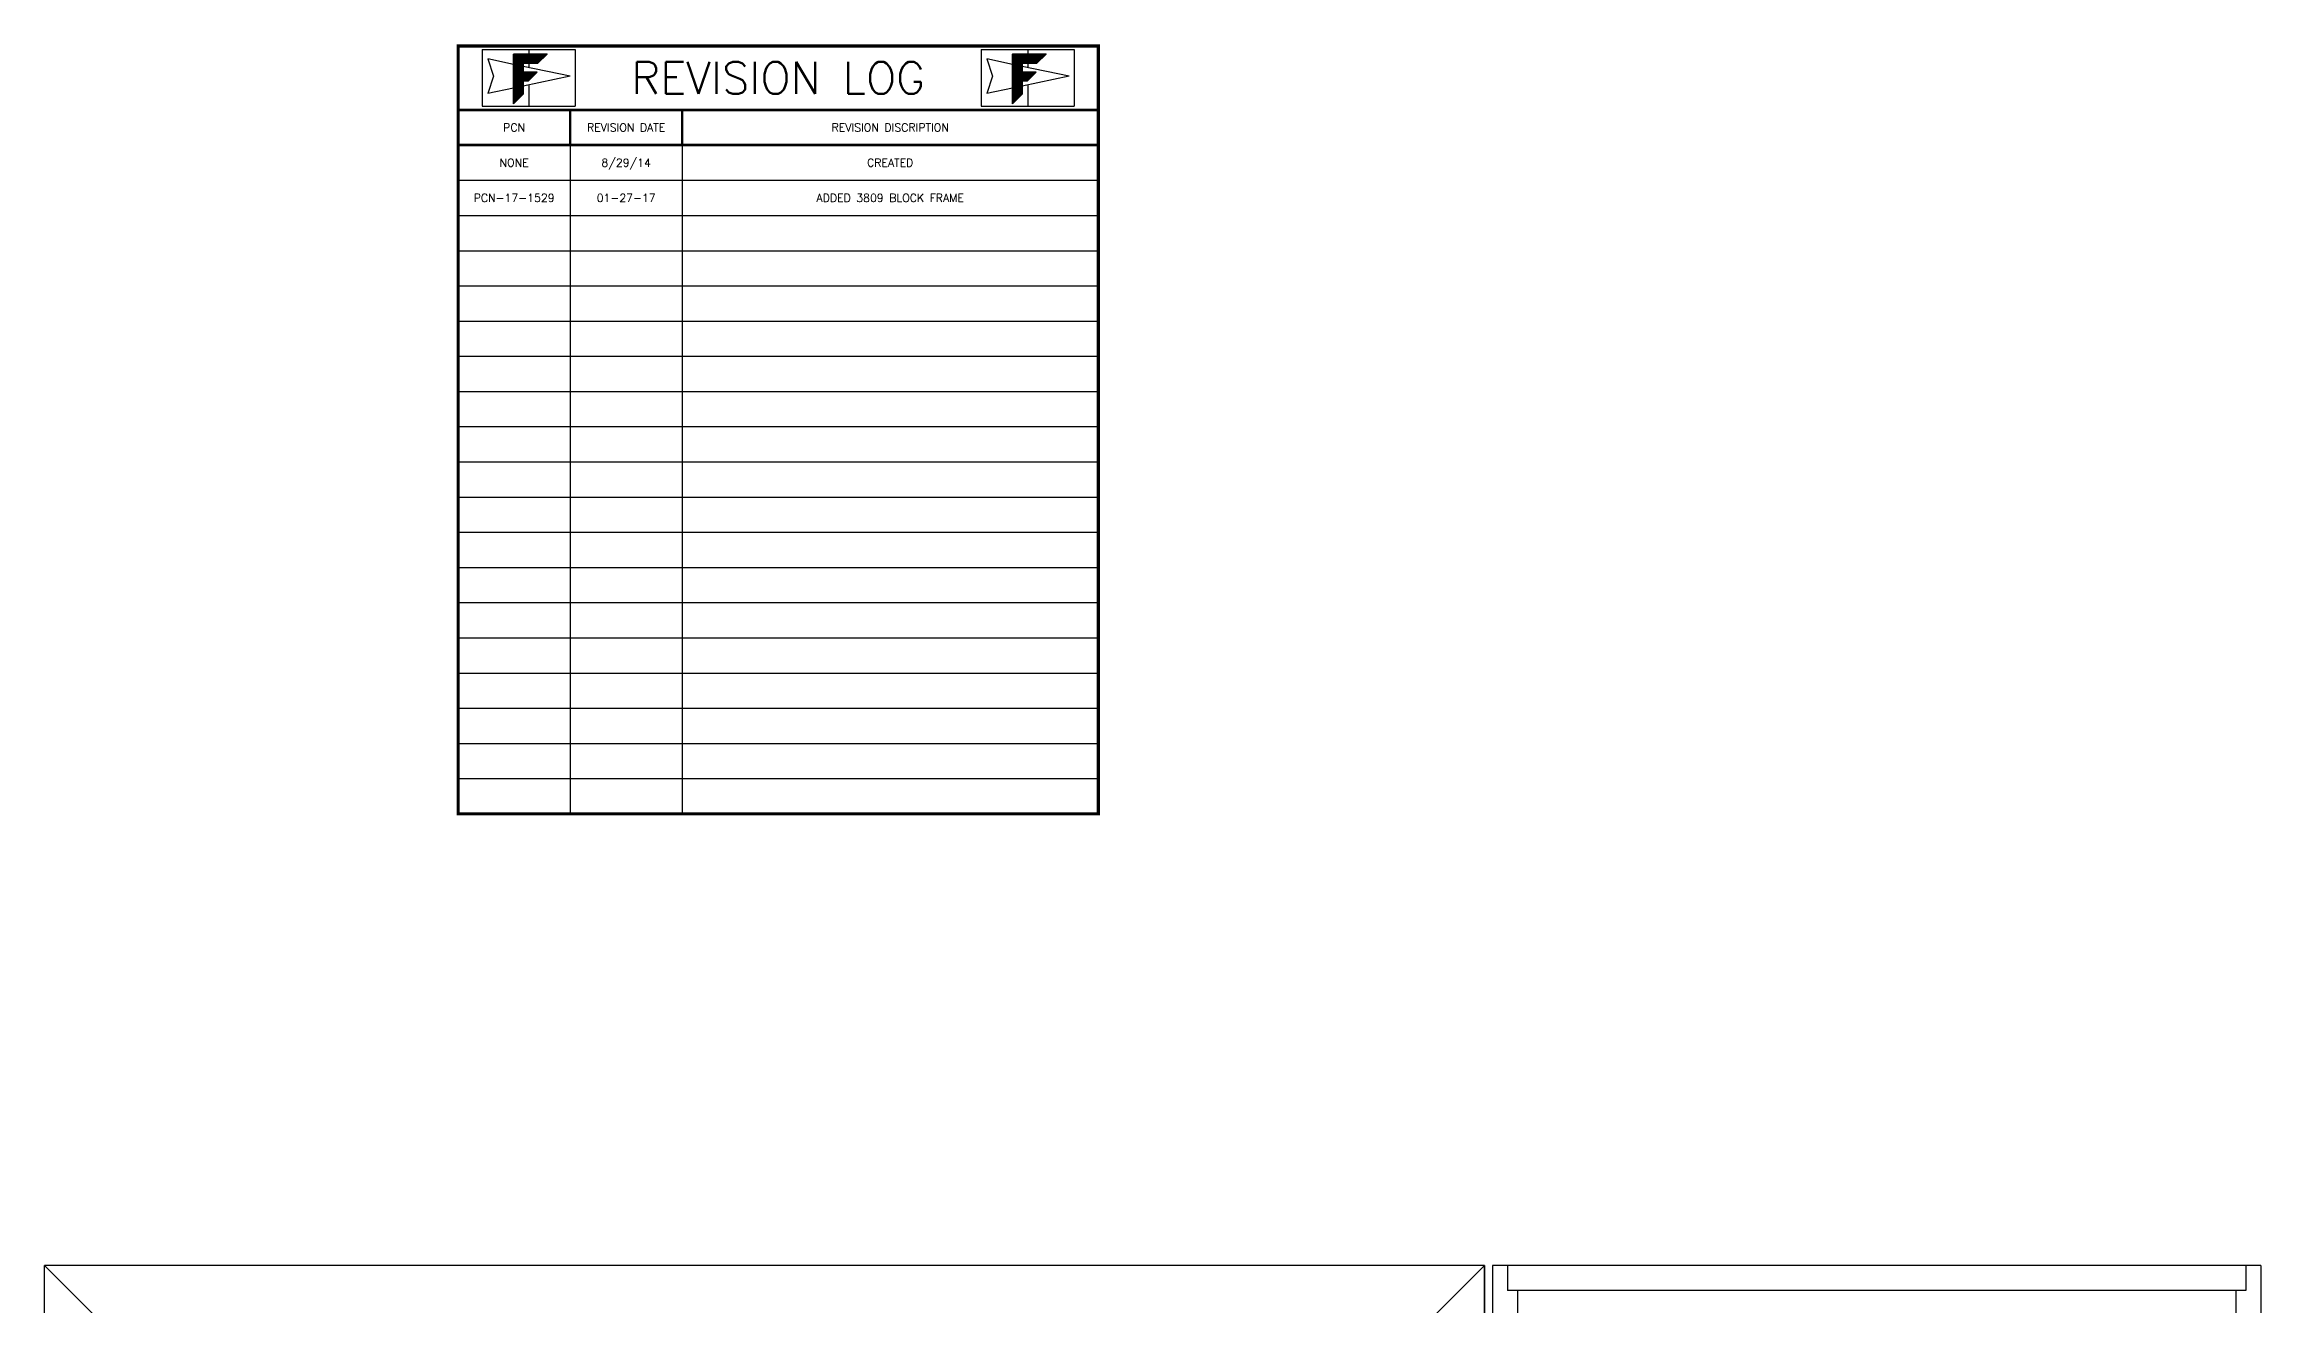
# Model space of a CAD drawing. Extents: x -73 to 76, y -94 to 26.
# Drawn here: x 6.3 to 75.6, y -13.9 to 25.5 of the extents above; entities that cross this region are included whole.
import ezdxf
from ezdxf.enums import TextEntityAlignment as Align

# ---------------------------------------------------------------- set-up
doc = ezdxf.new("R2010")
doc.units = 0
doc.header["$MEASUREMENT"] = 0
doc.layers.get('0').update_dxf_attribs({"linetype": 'CONTINUOUS'})
doc.layers.add('ELEV_FRAME', color=1, linetype='CONTINUOUS')
doc.layers.add('REVISION LOG', color=7, linetype='CONTINUOUS')
doc.styles.get("Standard").update_dxf_attribs({"font": 'simplex.shx'})

# ---------------------------------------------------------------- blocks, each defined once
blk = doc.blocks.new('*X12')
at = {"color": 0}
for p, q in [((7.233, 10.235), (7.463, 10.465)), ((7.233, 10.245), (7.452, 10.465)), ((7.233, 10.256), (7.442, 10.465)), ((7.233, 10.266), (7.431, 10.465)), ((7.233, 10.277), (7.42, 10.465)), ((7.233, 10.288), (7.41, 10.465)), ((7.233, 10.298), (7.399, 10.465)), ((7.233, 10.309), (7.389, 10.465)), ((7.233, 10.319), (7.378, 10.465)), ((7.233, 10.33), (7.367, 10.465)), ((7.233, 10.341), (7.357, 10.465)), ((7.233, 10.351), (7.346, 10.465)), ((7.233, 10.362), (7.336, 10.465)), ((7.233, 10.372), (7.325, 10.465)), ((7.233, 10.383), (7.314, 10.465)), ((7.233, 10.394), (7.304, 10.465)), ((7.233, 10.404), (7.293, 10.465)), ((7.233, 10.415), (7.283, 10.465)), ((7.233, 10.426), (7.272, 10.465)), ((7.233, 10.436), (7.261, 10.465)), ((7.233, 10.447), (7.251, 10.465)), ((7.233, 10.457), (7.24, 10.465)), ((7.355, 10.337), (7.233, 10.459)), ((7.355, 10.326), (7.233, 10.448)), ((7.355, 10.316), (7.233, 10.438)), ((7.355, 10.305), (7.233, 10.427)), ((7.355, 10.295), (7.233, 10.416)), ((7.355, 10.284), (7.233, 10.406)), ((7.355, 10.273), (7.233, 10.395)), ((7.355, 10.263), (7.233, 10.385)), ((7.355, 10.252), (7.233, 10.374)), ((7.355, 10.241), (7.233, 10.363)), ((7.44, 10.145), (7.233, 10.353)), ((7.233, 10.224), (7.355, 10.346)), ((7.435, 10.14), (7.233, 10.342)), ((7.233, 10.213), (7.355, 10.335)), ((7.43, 10.135), (7.233, 10.332)), ((7.233, 10.203), (7.355, 10.325)), ((7.424, 10.129), (7.233, 10.321)), ((7.233, 10.192), (7.355, 10.314)), ((7.416, 10.127), (7.233, 10.31)), ((7.233, 10.182), (7.355, 10.304)), ((7.405, 10.127), (7.233, 10.3)), ((7.233, 10.171), (7.355, 10.293)), ((7.395, 10.127), (7.233, 10.289)), ((7.233, 10.16), (7.355, 10.282)), ((7.384, 10.127), (7.233, 10.279)), ((7.233, 10.15), (7.355, 10.272)), ((7.373, 10.127), (7.233, 10.268)), ((7.233, 10.139), (7.355, 10.261)), ((7.363, 10.127), (7.233, 10.257)), ((7.233, 10.129), (7.355, 10.25)), ((7.355, 10.348), (7.238, 10.465)), ((7.365, 10.348), (7.249, 10.465)), ((7.375, 10.348), (7.259, 10.465)), ((7.386, 10.348), (7.27, 10.465)), ((7.396, 10.348), (7.28, 10.465)), ((7.407, 10.348), (7.291, 10.465)), ((7.418, 10.348), (7.302, 10.465)), ((7.428, 10.348), (7.312, 10.465)), ((7.439, 10.348), (7.323, 10.465)), ((7.449, 10.348), (7.333, 10.465)), ((7.46, 10.348), (7.344, 10.465)), ((7.471, 10.348), (7.355, 10.465)), ((7.357, 10.348), (7.473, 10.465)), ((7.481, 10.348), (7.365, 10.465)), ((7.368, 10.348), (7.484, 10.465)), ((7.492, 10.348), (7.376, 10.465)), ((7.379, 10.348), (7.495, 10.465)), ((7.503, 10.348), (7.386, 10.465)), ((7.389, 10.348), (7.505, 10.465)), ((7.513, 10.348), (7.397, 10.465)), ((7.4, 10.348), (7.516, 10.465)), ((7.524, 10.348), (7.408, 10.465)), ((7.41, 10.348), (7.526, 10.465)), ((7.534, 10.348), (7.418, 10.465)), ((7.421, 10.348), (7.537, 10.465)), ((7.542, 10.351), (7.429, 10.465)), ((7.432, 10.348), (7.548, 10.465)), ((7.548, 10.356), (7.439, 10.465)), ((7.442, 10.348), (7.558, 10.465)), ((7.553, 10.362), (7.45, 10.465)), ((7.453, 10.348), (7.569, 10.465)), ((7.558, 10.367), (7.461, 10.465)), ((7.463, 10.348), (7.58, 10.465)), ((7.563, 10.372), (7.471, 10.465)), ((7.474, 10.348), (7.59, 10.465)), ((7.569, 10.378), (7.482, 10.465)), ((7.485, 10.348), (7.601, 10.465)), ((7.574, 10.383), (7.492, 10.465)), ((7.495, 10.348), (7.611, 10.465)), ((7.579, 10.388), (7.503, 10.465)), ((7.506, 10.348), (7.622, 10.465)), ((7.585, 10.394), (7.514, 10.465)), ((7.516, 10.348), (7.633, 10.465)), ((7.59, 10.399), (7.524, 10.465)), ((7.527, 10.348), (7.643, 10.465)), ((7.595, 10.404), (7.535, 10.465)), ((7.538, 10.348), (7.654, 10.465)), ((7.601, 10.409), (7.546, 10.465)), ((7.606, 10.415), (7.556, 10.465)), ((7.611, 10.42), (7.567, 10.465)), ((7.616, 10.425), (7.577, 10.465)), ((7.622, 10.431), (7.588, 10.465)), ((7.627, 10.436), (7.599, 10.465)), ((7.632, 10.441), (7.609, 10.465)), ((7.638, 10.447), (7.62, 10.465)), ((7.643, 10.452), (7.63, 10.465)), ((7.648, 10.457), (7.641, 10.465)), ((7.654, 10.462), (7.652, 10.465)), ((7.355, 10.125), (7.233, 10.247)), ((7.233, 10.118), (7.355, 10.24)), ((7.233, 10.012), (7.457, 10.236)), ((7.233, 10.022), (7.446, 10.236)), ((7.233, 10.033), (7.436, 10.236)), ((7.233, 10.044), (7.425, 10.236)), ((7.233, 10.054), (7.415, 10.236)), ((7.233, 10.065), (7.404, 10.236)), ((7.233, 10.076), (7.393, 10.236)), ((7.233, 10.086), (7.383, 10.236)), ((7.233, 10.097), (7.372, 10.236)), ((7.233, 10.107), (7.362, 10.236)), ((7.355, 10.114), (7.233, 10.236)), ((7.355, 10.104), (7.233, 10.226)), ((7.355, 10.093), (7.233, 10.215)), ((7.355, 10.082), (7.233, 10.204)), ((7.355, 10.072), (7.233, 10.194)), ((7.355, 10.061), (7.233, 10.183)), ((7.355, 10.051), (7.233, 10.172)), ((7.355, 10.04), (7.233, 10.162)), ((7.355, 10.029), (7.233, 10.151)), ((7.355, 10.019), (7.233, 10.141)), ((7.355, 10.008), (7.233, 10.13)), ((7.233, 10.001), (7.355, 10.123)), ((7.355, 9.998), (7.233, 10.119)), ((7.233, 9.991), (7.355, 10.113)), ((7.355, 9.987), (7.233, 10.109)), ((7.233, 9.98), (7.355, 10.102)), ((7.355, 9.976), (7.233, 10.098)), ((7.233, 9.969), (7.355, 10.091)), ((7.355, 9.966), (7.233, 10.088)), ((7.233, 9.959), (7.355, 10.081)), ((7.35, 9.96), (7.233, 10.077)), ((7.233, 9.948), (7.355, 10.07)), ((7.345, 9.955), (7.233, 10.066)), ((7.233, 9.938), (7.355, 10.06)), ((7.339, 9.949), (7.233, 10.056)), ((7.233, 9.927), (7.355, 10.049)), ((7.334, 9.944), (7.233, 10.045)), ((7.233, 9.916), (7.355, 10.038)), ((7.329, 9.939), (7.233, 10.035)), ((7.233, 9.906), (7.355, 10.028)), ((7.324, 9.933), (7.233, 10.024)), ((7.233, 9.895), (7.355, 10.017)), ((7.318, 9.928), (7.233, 10.013)), ((7.233, 9.885), (7.355, 10.007)), ((7.313, 9.923), (7.233, 10.003)), ((7.233, 9.874), (7.355, 9.996)), ((7.308, 9.917), (7.233, 9.992)), ((7.233, 9.863), (7.355, 9.985)), ((7.302, 9.912), (7.233, 9.982)), ((7.233, 9.853), (7.355, 9.975)), ((7.359, 10.127), (7.468, 10.236)), ((7.446, 10.151), (7.36, 10.236)), ((7.37, 10.127), (7.478, 10.236)), ((7.451, 10.156), (7.371, 10.236)), ((7.38, 10.127), (7.489, 10.236)), ((7.456, 10.161), (7.382, 10.236)), ((7.391, 10.127), (7.5, 10.236)), ((7.462, 10.167), (7.392, 10.236)), ((7.402, 10.127), (7.51, 10.236)), ((7.467, 10.172), (7.403, 10.236)), ((7.412, 10.127), (7.521, 10.236)), ((7.472, 10.177), (7.413, 10.236)), ((7.477, 10.182), (7.424, 10.236)), ((7.483, 10.188), (7.435, 10.236)), ((7.488, 10.193), (7.445, 10.236)), ((7.493, 10.198), (7.456, 10.236)), ((7.499, 10.204), (7.466, 10.236)), ((7.504, 10.209), (7.477, 10.236)), ((7.509, 10.214), (7.488, 10.236)), ((7.515, 10.22), (7.498, 10.236)), ((7.52, 10.225), (7.509, 10.236)), ((7.525, 10.23), (7.519, 10.236)), ((7.531, 10.236), (7.53, 10.236)), ((7.297, 9.907), (7.233, 9.971)), ((7.292, 9.902), (7.233, 9.96)), ((7.286, 9.896), (7.233, 9.95)), ((7.281, 9.891), (7.233, 9.939)), ((7.276, 9.886), (7.233, 9.929)), ((7.271, 9.88), (7.233, 9.918)), ((7.265, 9.875), (7.233, 9.907)), ((7.26, 9.87), (7.233, 9.897)), ((7.255, 9.864), (7.233, 9.886)), ((7.249, 9.859), (7.233, 9.876)), ((7.244, 9.854), (7.233, 9.865)), ((7.239, 9.849), (7.233, 9.854)), ((7.233, 9.843), (7.233, 9.844))]:
    blk.add_line(p, q, dxfattribs=at)

msp = doc.modelspace()

# ---------------------------------------------------------------- linework, layer by layer
at = {"layer": 'ELEV_FRAME', "linetype": 'Continuous'}
for p, q in [((6.308, -91.936), (6.308, -12.633)), ((51.304, -12.633), (6.308, -12.633)), ((51.304, -91.936), (51.304, -12.633)), ((51.304, -12.633), (51.304, -20.099))]:
    msp.add_line(p, q, dxfattribs=at)
at = {"layer": 'ELEV_FRAME'}
for p, q in [((6.308, -12.633), (8.443, -14.769)), ((51.304, -12.633), (49.168, -14.769)), ((51.554, -12.633), (51.554, -91.936)), ((75.554, -12.633), (51.554, -12.633)), ((52.023, -12.633), (52.023, -13.414)), ((75.085, -12.633), (75.085, -13.414)), ((75.554, -12.633), (75.554, -91.936)), ((75.085, -13.414), (52.023, -13.414)), ((52.335, -13.414), (52.335, -91.155)), ((74.773, -13.414), (74.773, -91.155))]:
    msp.add_line(p, q, dxfattribs=at)
at = {"layer": 'REVISION LOG', "color": 151}
for p, q in [((19.986, 25.375), (22.897, 25.375)), ((19.986, 25.375), (19.986, 23.605)), ((21.442, 25.375), (21.442, 25.237)), ((21.442, 24.947), (21.442, 24.813)), ((22.897, 25.375), (22.897, 23.605)), ((35.575, 25.375), (38.486, 25.375)), ((35.575, 25.375), (35.575, 23.605)), ((37.031, 25.375), (37.031, 25.237)), ((37.031, 24.947), (37.031, 24.813)), ((38.486, 25.375), (38.486, 23.605)), ((21.442, 24.267), (21.442, 23.605)), ((37.031, 24.267), (37.031, 23.605)), ((19.986, 23.605), (22.897, 23.605)), ((35.575, 23.605), (38.486, 23.605))]:
    msp.add_line(p, q, dxfattribs=at)
at = {"layer": 'REVISION LOG', "color": 1}
for p, q in [((20.964, 24.913), (20.165, 25.081)), ((20.165, 25.081), (20.345, 24.54)), ((36.553, 24.913), (35.754, 25.081)), ((35.754, 25.081), (35.934, 24.54)), ((20.345, 24.54), (20.165, 23.998)), ((22.739, 24.54), (21.269, 24.849)), ((22.739, 24.54), (21.269, 24.231)), ((35.934, 24.54), (35.754, 23.998)), ((38.327, 24.54), (36.858, 24.849)), ((38.327, 24.54), (36.858, 24.231)), ((20.964, 24.167), (20.165, 23.998)), ((36.553, 24.167), (35.754, 23.998))]:
    msp.add_line(p, q, dxfattribs=at)
at = {"layer": 'REVISION LOG'}
for p, q in [((26.236, 23.49), (26.236, 1.49)), ((22.736, 22.39), (22.736, 1.49)), ((19.236, 21.29), (39.236, 21.29)), ((19.236, 20.19), (39.236, 20.19)), ((19.236, 19.09), (39.236, 19.09)), ((19.236, 17.99), (39.236, 17.99)), ((19.236, 16.89), (39.236, 16.89)), ((19.236, 15.79), (39.236, 15.79)), ((19.236, 14.69), (39.236, 14.69)), ((19.236, 13.59), (39.236, 13.59)), ((19.236, 12.49), (39.236, 12.49)), ((19.236, 11.39), (39.236, 11.39)), ((19.236, 10.29), (39.236, 10.29)), ((19.236, 9.19), (39.236, 9.19)), ((19.236, 8.09), (39.236, 8.09)), ((19.236, 6.99), (39.236, 6.99)), ((19.236, 5.89), (39.236, 5.89)), ((19.236, 4.79), (39.236, 4.79)), ((19.236, 3.69), (39.236, 3.69)), ((19.236, 2.59), (39.236, 2.59))]:
    msp.add_line(p, q, dxfattribs=at)
at = {"layer": 'REVISION LOG', "const_width": 0.1}
msp.add_lwpolyline([(39.236, 1.49), (39.236, 25.49), (19.236, 25.49), (19.236, 1.49), (39.236, 1.49), (39.236, 1.49)], close=True, dxfattribs=at)
at = {"layer": 'REVISION LOG', "color": 151}
for points in [[(21.269, 23.987), (21.269, 24.394), (21.438, 24.394), (21.269, 24.394), (21.269, 23.987), (20.964, 23.682), (20.964, 25.237), (22.021, 25.237), (21.731, 24.947), (21.269, 24.947), (21.269, 24.666), (21.709, 24.666), (21.269, 24.666), (21.269, 24.947), (21.731, 24.947), (22.021, 25.237), (20.964, 25.237), (20.964, 23.682), (21.269, 23.987), (21.269, 24.394), (21.438, 24.394), (21.709, 24.666), (21.269, 24.666), (21.269, 24.947), (21.731, 24.947), (22.021, 25.237), (20.964, 25.237), (20.964, 23.682)], [(36.858, 23.987), (36.858, 24.394), (37.027, 24.394), (36.858, 24.394), (36.858, 23.987), (36.553, 23.682), (36.553, 25.237), (37.61, 25.237), (37.32, 24.947), (36.858, 24.947), (36.858, 24.666), (37.298, 24.666), (36.858, 24.666), (36.858, 24.947), (37.32, 24.947), (37.61, 25.237), (36.553, 25.237), (36.553, 23.682), (36.858, 23.987), (36.858, 24.394), (37.027, 24.394), (37.298, 24.666), (36.858, 24.666), (36.858, 24.947), (37.32, 24.947), (37.61, 25.237), (36.553, 25.237), (36.553, 23.682)]]:
    msp.add_lwpolyline(points, close=True, dxfattribs=at)
at = {"layer": 'REVISION LOG', "const_width": 0.08}
for points in [[(19.236, 23.49), (39.236, 23.49)], [(22.736, 23.49), (22.736, 22.39)], [(26.236, 23.49), (26.236, 22.39)], [(19.236, 22.39), (39.236, 22.39)]]:
    msp.add_lwpolyline(points, dxfattribs=at)

# ---------------------------------------------------------------- block references
at = {"layer": 'REVISION LOG', "color": 151, "xscale": 2.5, "yscale": 2.5, "zscale": 2.5}
for p in [(2.882, -0.924), (18.471, -0.924)]:
    msp.add_blockref('*X12', p, dxfattribs=at)

# ---------------------------------------------------------------- texts
at = {"layer": 'REVISION LOG'}
for s, height, p in [('REVISION LOG', 1, (29.236, 24.49)), ('PCN', 0.25, (20.986, 22.94)), ('REVISION DATE', 0.25, (24.486, 22.94)), ('REVISION DISCRIPTION', 0.25, (32.736, 22.94)), ('NONE', 0.25, (20.986, 21.84)), ('8/29/14', 0.25, (24.486, 21.84)), ('CREATED', 0.25, (32.736, 21.84)), ('PCN-17-1529', 0.25, (20.986, 20.74)), ('01-27-17', 0.25, (24.486, 20.74)), ('ADDED 3809 BLOCK FRAME', 0.25, (32.736, 20.74))]:
    msp.add_text(s, height=height, dxfattribs=at).set_placement(p, align=Align.MIDDLE_CENTER)

doc.saveas('drawing.dxf')
